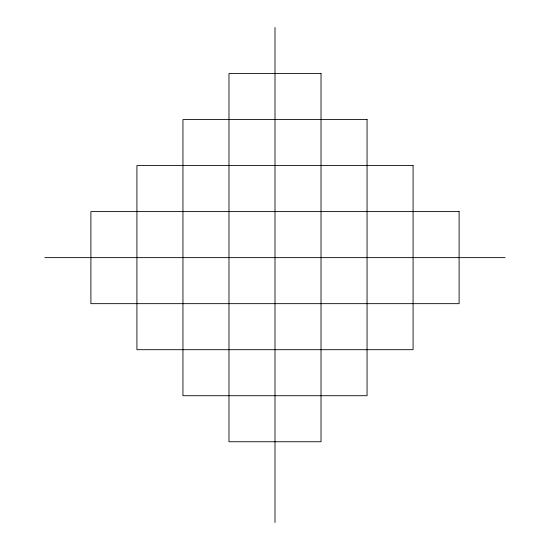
<?xml version="1.0" encoding="UTF-8"?>
<svg xmlns="http://www.w3.org/2000/svg" width="550" height="550" viewBox="0 0 550 550"><rect width="100%" height="100%" fill="white"/><g stroke="black" fill="none" stroke-linecap="round" stroke-linejoin="round"><path stroke-width="0.82" d="M44.866 257.634L505.134 257.634M275 27.5L275 522.5M321.028 73.528L228.972 73.528L228.972 441.746L321.028 441.746L321.028 73.528M367.056 119.556L182.944 119.556L182.944 395.718L367.056 395.718L367.056 119.556M413.084 165.584L136.916 165.584L136.916 349.69L413.084 349.69L413.084 165.584M459.106 211.606L90.894 211.606L90.894 303.662L459.106 303.662L459.106 211.606"/></g></svg>
